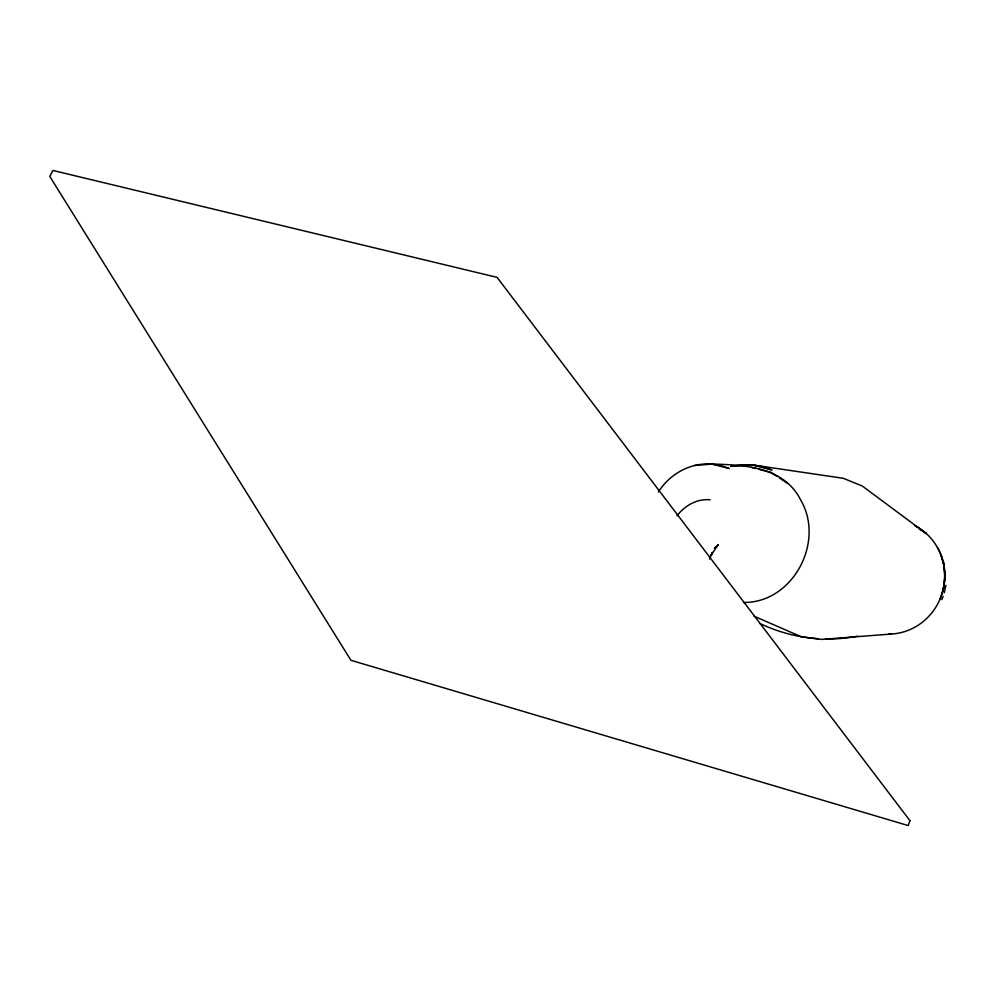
<?xml version="1.0" encoding="UTF-8"?>
<svg xmlns="http://www.w3.org/2000/svg" width="996" height="996" viewBox="0 0 996 996"><rect width="100%" height="100%" fill="white"/><g stroke="black" fill="none" stroke-linecap="round" stroke-linejoin="round"><path stroke-width="1.49" d="M939.801 599.629C946.76 582.946 946.798 563.188 937.385 547.451M945.876 585.349L944.283 592.769M888.532 634.128A57.395 55.378 -75.6 0 0 942.776 591.089C945.515 581.378 944.669 571.355 943.461 561.507M941.793 599.617L943.112 596.392M709.476 559.092L712.426 552.394L710.858 555.469L718.377 544.638L714.331 548.31L716.385 546.879M658.393 492.036C669.586 473.947 690.714 462.256 712.115 464.099C744.385 464.771 783.989 466.8 800.572 499.805C825.385 541.587 793.003 603.066 743.477 602.48M676.969 515.816C684.762 505.607 697.088 498.51 710.198 499.793M694.374 465.493L712.115 464.099L720.867 465.593L729.259 468.518L712.115 464.099M751.731 464.796L771.987 470L762.077 466.564L751.731 464.796L730.803 466.439L741.223 464.759L751.731 464.796L843.313 478.304L862.299 486.036L926.429 533.657L919.134 528.901M891.445 634.041L821.463 639.407L801.12 636.681L753.972 616.163M751.445 467.385L755.939 468.543M758.94 469.315L770.941 472.403L776.992 476.387M914.403 525.527L919.507 528.291M779.42 477.98L787.886 483.558M941.133 555.531L943.598 564.159M917.03 526.772A57.395 55.378 -75.6 0 1 942.776 591.089M857.693 636.17A2445.043 611.93 -84.9 0 1 825.784 639.009M818.114 638.71A2445.043 611.93 -84.9 0 1 759.799 623.471M909.933 820.679L908.19 825.56L350.916 660.286L49.8 176.441L52.85 170.441L497.066 277.361L909.933 820.679"/></g></svg>
